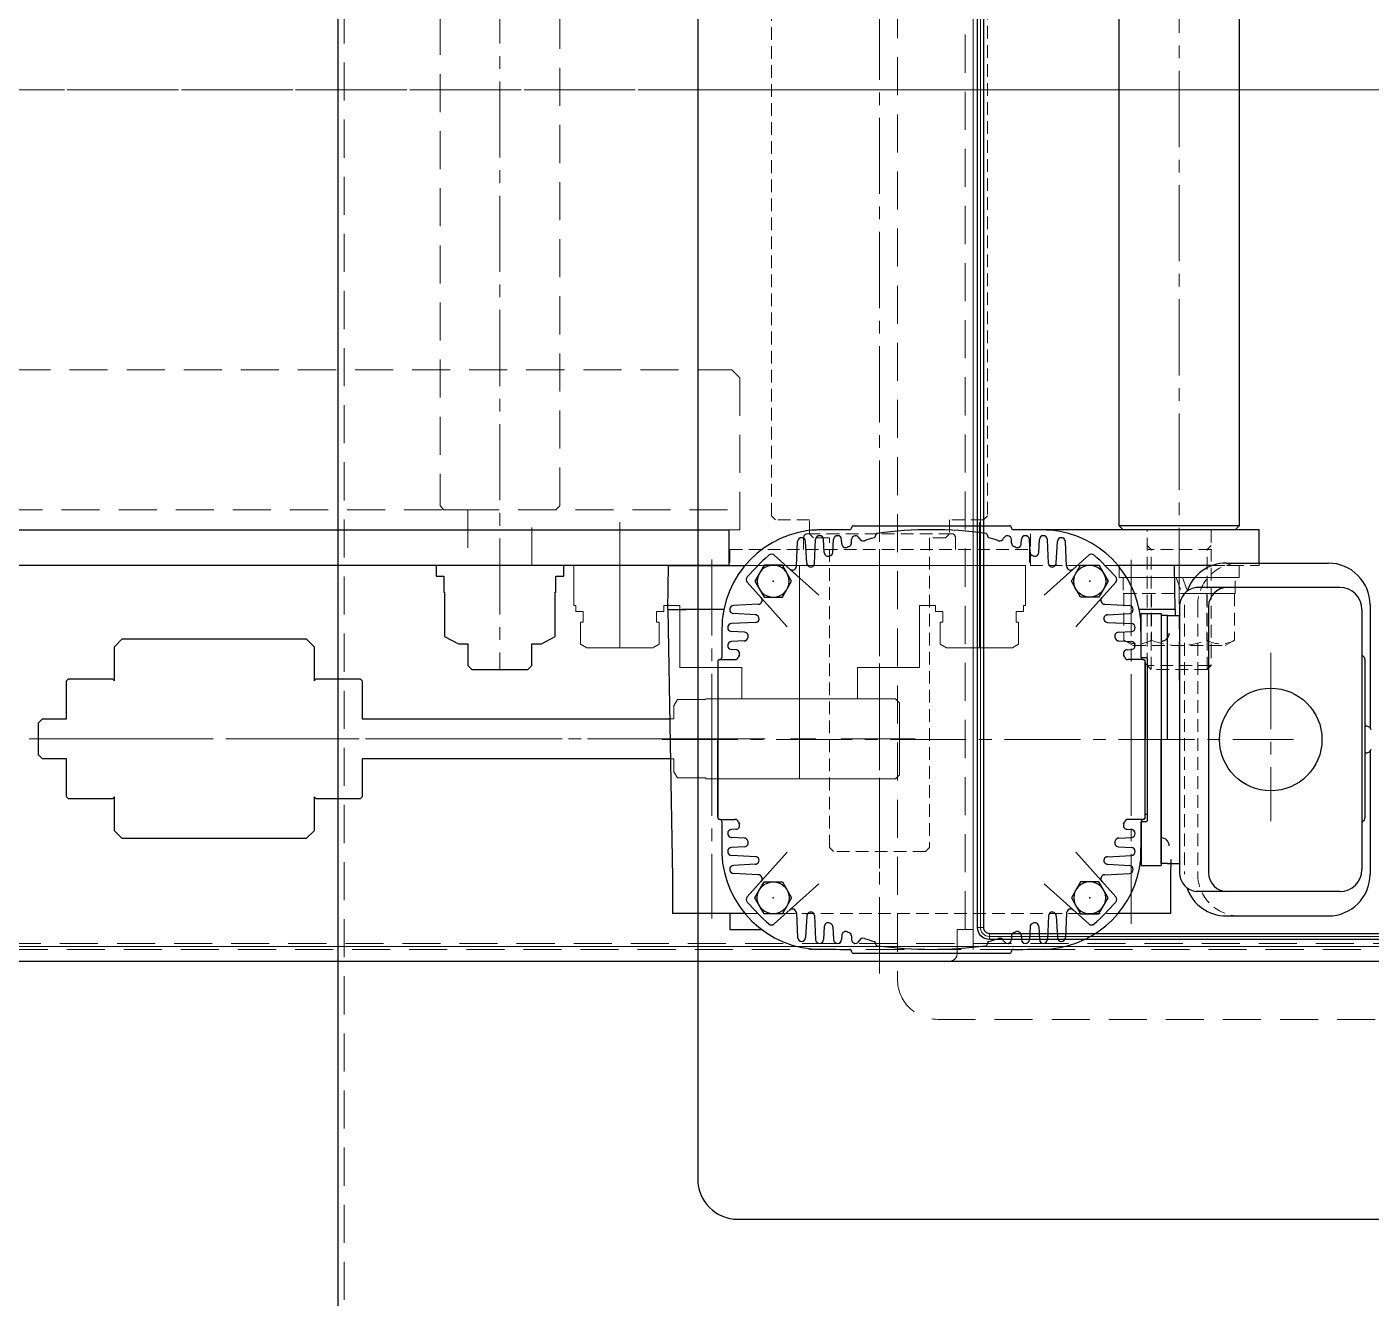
# Model space of a CAD drawing. Header units: millimetres. Extents: x 0 to 51411, y 0 to 16902.
# Drawn here: x 5601.1 to 5937.5, y 14788.7 to 15106.7 of the extents above; entities that cross this region are included whole.
import ezdxf

# ---------------------------------------------------------------- set-up
doc = ezdxf.new("R2010")
doc.units = ezdxf.units.MM
for name, pattern in [('CENTER', [50.8, 31.75, -6.35, 6.35, -6.35]), ('CENTER2', [28.575, 19.05, -3.175, 3.175, -3.175]), ('HIDDEN2', [4.7625, 3.175, -1.5875])]:
    doc.linetypes.add(name, pattern=pattern)
for name, color, linetype, lineweight in [('01_外形線', 7, 'Continuous', 25), ('02_細線', 5, 'Continuous', 13), ('03_かくれ線', 6, 'HIDDEN2', 13), ('04_中心線', 1, 'CENTER2', 9)]:
    doc.layers.add(name, color=color, linetype=linetype, lineweight=lineweight)
doc.layers.add('10_補助線', color=8, linetype='Continuous', lineweight=13, plot=False)

# ---------------------------------------------------------------- blocks, each defined once
blk = doc.blocks.new('ZU_SYM_7')
at = {"linetype": 'Continuous'}
for p, q in [((-4.6, 0.000001), (-2.300001, 4)), ((-2.299999, 4), (2.299999, 4)), ((2.300001, 4), (4.6, 0.000001)), ((-2.300001, -4), (-4.6, -0.000001)), ((4.6, -0.000001), (2.300001, -4)), ((2.299999, -4), (-2.299999, -4))]:
    blk.add_line(p, q, dxfattribs=at)
blk.add_circle((0, 0), 4, dxfattribs=at)
blk.add_point((0, 0), dxfattribs=at)
blk = doc.blocks.new('ZU_SYM_8')
at = {"linetype": 'Continuous'}
for p, q in [((-4.6, 0.000001), (-2.300001, 4)), ((-2.299999, 4), (2.299999, 4)), ((2.300001, 4), (4.6, 0.000001)), ((-2.300001, -4), (-4.6, -0.000001)), ((4.6, -0.000001), (2.300001, -4)), ((2.299999, -4), (-2.299999, -4))]:
    blk.add_line(p, q, dxfattribs=at)
blk.add_circle((0, 0), 4, dxfattribs=at)
blk.add_point((0, 0), dxfattribs=at)
blk = doc.blocks.new('ZU_SYM_9')
at = {"linetype": 'Continuous'}
for p, q in [((-4.6, 0.000001), (-2.300001, 4)), ((-2.299999, 4), (2.299999, 4)), ((2.300001, 4), (4.6, 0.000001)), ((-2.300001, -4), (-4.6, -0.000001)), ((4.6, -0.000001), (2.300001, -4)), ((2.299999, -4), (-2.299999, -4))]:
    blk.add_line(p, q, dxfattribs=at)
blk.add_circle((0, 0), 4, dxfattribs=at)
blk.add_point((0, 0), dxfattribs=at)
blk = doc.blocks.new('ZU_SYM_10')
at = {"linetype": 'Continuous'}
for p, q in [((-4.6, 0.000001), (-2.300001, 4)), ((-2.299999, 4), (2.299999, 4)), ((2.300001, 4), (4.6, 0.000001)), ((-2.300001, -4), (-4.6, -0.000001)), ((4.6, -0.000001), (2.300001, -4)), ((2.299999, -4), (-2.299999, -4))]:
    blk.add_line(p, q, dxfattribs=at)
blk.add_circle((0, 0), 4, dxfattribs=at)
blk.add_point((0, 0), dxfattribs=at)

msp = doc.modelspace()

# ---------------------------------------------------------------- linework, layer by layer
at = {"layer": '01_外形線'}
for p, q in [((5678.967, 14573.91), (5678.967, 15607.91)), ((5807.967, 14981.91), (5846.967, 14981.91)), ((5904.467, 14981.91), (5874.467, 14981.91)), ((5793.643, 14971.759), (5793.968, 14977.962)), ((5796.251, 14972.507), (5795.966, 14977.962)), ((5798.153, 14972.442), (5798.468, 14978.462)), ((5800.636, 14975.208), (5800.466, 14978.462)), ((5802.803, 14975.301), (5802.968, 14978.462)), ((5805.023, 14977.371), (5804.966, 14978.462)), ((5807.42, 14977.545), (5807.468, 14978.462)), ((5813.467, 14979.49), (5813.467, 14979.388)), ((5841.467, 14979.49), (5841.467, 14979.388)), ((5847.514, 14977.545), (5847.466, 14978.462)), ((5849.911, 14977.371), (5849.968, 14978.462)), ((5852.131, 14975.301), (5851.966, 14978.462)), ((5854.298, 14975.208), (5854.468, 14978.462)), ((5856.781, 14972.442), (5856.466, 14978.462)), ((5858.682, 14972.507), (5858.968, 14977.962)), ((5861.291, 14971.759), (5860.966, 14977.962)), ((5799.268, 14964.501), (5788.126, 14974.534)), ((5855.666, 14964.501), (5866.808, 14974.534)), ((5761.467, 14960.91), (5761.659, 14971.91)), ((5761.659, 14971.91), (5780.758, 14971.91)), ((5888.275, 14971.91), (5874.176, 14971.91)), ((5897.69, 14971.91), (5874.176, 14971.91)), ((5888.467, 14960.91), (5888.275, 14971.91)), ((5901.257, 14972.538), (5926.782, 14972.538)), ((5791.376, 14956.609), (5781.343, 14967.751)), ((5863.558, 14956.609), (5873.591, 14967.751)), ((5929.657, 14966.458), (5893.669, 14966.458)), ((5761.458, 14960.91), (5762.628, 14893.91)), ((5761.458, 14960.91), (5765.967, 14960.91)), ((5775.472, 14960.91), (5764.958, 14960.91)), ((5784.118, 14962.234), (5777.915, 14961.909)), ((5870.816, 14962.234), (5877.019, 14961.909)), ((5888.484, 14960.91), (5879.462, 14960.91)), ((5888.476, 14960.91), (5883.976, 14960.91)), ((5888.476, 14960.91), (5888.476, 14959.41)), ((5889.567, 14961.736), (5889.567, 14895.084)), ((5896.81, 14961.708), (5896.81, 14895.113)), ((5935.167, 14960.948), (5935.167, 14895.873)), ((5937.232, 14962.088), (5937.232, 14931.314)), ((5783.435, 14957.724), (5777.415, 14957.409)), ((5783.37, 14959.626), (5777.915, 14959.911)), ((5871.498, 14957.724), (5877.519, 14957.409)), ((5871.564, 14959.626), (5877.019, 14959.911)), ((5879.967, 14948.91), (5879.967, 14959.91)), ((5879.967, 14959.91), (5884.967, 14959.91)), ((5884.967, 14959.91), (5884.967, 14896.91)), ((5884.967, 14959.41), (5884.967, 14928.41)), ((5886.567, 14959.41), (5884.967, 14959.41)), ((5886.567, 14959.41), (5889.567, 14959.41)), ((5886.567, 14928.41), (5886.567, 14959.41)), ((5780.669, 14955.241), (5777.415, 14955.411)), ((5874.265, 14955.241), (5877.519, 14955.411)), ((5780.576, 14953.074), (5777.415, 14952.909)), ((5778.506, 14950.854), (5777.415, 14950.911)), ((5874.358, 14953.074), (5877.519, 14952.909)), ((5876.428, 14950.854), (5877.519, 14950.911)), ((5773.967, 14947.91), (5773.967, 14908.91)), ((5773.967, 14947.71), (5773.967, 14928.41)), ((5774.667, 14948.41), (5778.261, 14948.41)), ((5880.267, 14948.41), (5876.673, 14948.41)), ((5879.967, 14948.91), (5881.267, 14948.91)), ((5880.967, 14908.91), (5880.967, 14947.91)), ((5880.967, 14947.71), (5880.967, 14928.41)), ((5881.467, 14947.16), (5880.967, 14947.16)), ((5881.467, 14948.71), (5881.467, 14908.11)), ((5935.927, 14948.408), (5935.927, 14908.792)), ((5773.967, 14909.11), (5773.967, 14928.41)), ((5880.967, 14909.11), (5880.967, 14928.41)), ((5884.967, 14897.41), (5884.967, 14928.41)), ((5937.232, 14925.506), (5937.232, 14894.733)), ((5881.467, 14909.66), (5880.967, 14909.66)), ((5774.667, 14908.41), (5778.261, 14908.41)), ((5880.267, 14908.41), (5876.673, 14908.41)), ((5879.967, 14907.91), (5879.967, 14896.91)), ((5879.967, 14907.91), (5881.267, 14907.91)), ((5778.506, 14905.966), (5777.415, 14905.909)), ((5780.576, 14903.746), (5777.415, 14903.911)), ((5874.358, 14903.746), (5877.519, 14903.911)), ((5876.428, 14905.966), (5877.519, 14905.909)), ((5780.669, 14901.579), (5777.415, 14901.409)), ((5791.376, 14900.211), (5781.343, 14889.069)), ((5863.558, 14900.211), (5873.591, 14889.069)), ((5874.265, 14901.579), (5877.519, 14901.409)), ((5783.435, 14899.096), (5777.415, 14899.411)), ((5783.37, 14897.195), (5777.915, 14896.909)), ((5871.498, 14899.096), (5877.519, 14899.411)), ((5871.564, 14897.195), (5877.019, 14896.909)), ((5879.967, 14896.91), (5884.967, 14896.91)), ((5886.567, 14897.41), (5884.967, 14897.41)), ((5886.567, 14897.41), (5889.567, 14897.41)), ((5887.385, 14898.41), (5887.315, 14894.41)), ((5762.628, 14893.91), (5762.628, 14884.91)), ((5784.118, 14894.586), (5777.915, 14894.911)), ((5870.816, 14894.586), (5877.019, 14894.911)), ((5887.315, 14894.41), (5887.315, 14884.91)), ((5799.268, 14892.319), (5788.126, 14882.286)), ((5855.666, 14892.319), (5866.808, 14882.286)), ((5929.657, 14890.363), (5893.669, 14890.363)), ((5780.758, 14884.91), (5762.636, 14884.91)), ((5776.976, 14884.91), (5776.976, 14880.91)), ((5793.643, 14885.061), (5793.968, 14878.858)), ((5796.251, 14884.313), (5795.966, 14878.858)), ((5798.153, 14884.379), (5798.468, 14878.358)), ((5856.781, 14884.379), (5856.466, 14878.358)), ((5858.682, 14884.313), (5858.968, 14878.858)), ((5861.291, 14885.061), (5860.966, 14878.858)), ((5887.315, 14884.91), (5874.176, 14884.91)), ((5901.257, 14884.283), (5926.782, 14884.283)), ((5776.976, 14880.91), (5784.967, 14880.91)), ((5800.636, 14881.612), (5800.466, 14878.358)), ((5802.803, 14881.519), (5802.968, 14878.358)), ((5805.023, 14879.449), (5804.966, 14878.358)), ((5849.911, 14879.449), (5849.968, 14878.358)), ((5852.131, 14881.519), (5851.966, 14878.358)), ((5854.298, 14881.612), (5854.468, 14878.358)), ((5807.42, 14879.276), (5807.468, 14878.358)), ((5813.467, 14877.33), (5813.467, 14877.432)), ((5841.467, 14877.33), (5841.467, 14877.432)), ((5847.514, 14879.276), (5847.466, 14878.358)), ((5846.967, 14874.91), (5807.967, 14874.91))]:
    msp.add_line(p, q, dxfattribs=at)
for points in [[(6108.967, 14818.41), (6108.967, 15363.41, 0.4142136), (6098.967, 15373.41), (5778.967, 15373.41, 0.4142136), (5768.967, 15363.41), (5768.967, 14818.41, 0.4142136), (5778.967, 14808.41), (6098.967, 14808.41, 0.4142136)], [(6037.467, 14881.41), (6037.467, 15300.41, 0.4142136), (6035.967, 15301.91), (5841.967, 15301.91, 0.4142136), (5840.467, 15300.41), (5840.467, 14881.41, 0.4142136), (5841.967, 14879.91), (6035.967, 14879.91, 0.4142136)]]:
    msp.add_lwpolyline(points, format="xyb", close=True, dxfattribs=at)
at = {"layer": '01_外形線', "color": 2}
msp.add_lwpolyline([(6040.849, 14872.91), (5540.909, 14872.91, -0.4142136), (5537.909, 14875.91), (5537.909, 14937.91, 0.4142136), (5534.909, 14940.91), (5467.909, 14940.91, -0.4142136), (5457.909, 14950.91), (5457.909, 15230.91, -0.4142136), (5467.909, 15240.91), (5534.909, 15240.91, 0.4142136), (5537.909, 15243.91), (5537.909, 15305.91, -0.4142136), (5540.909, 15308.91), (6040.849, 15308.91)], format="xyb", dxfattribs=at)
at = {"layer": '01_外形線'}
for points in [[(6037.467, 14879.91), (6037.467, 14878.41), (5841.967, 14878.41, -0.4142136), (5838.967, 14881.41), (5838.967, 15300.41, -0.4142136), (5841.967, 15303.41), (6037.467, 15303.41), (6037.467, 15301.91), (5841.967, 15301.91, 0.4142136), (5840.467, 15300.41), (5840.467, 14881.41, 0.4142136), (5841.967, 14879.91), (6037.467, 14879.91)], [(5884.967, 14953.01, 0.4142136), (5886.967, 14955.01)], [(5886.967, 14901.81, 0.4142136), (5884.967, 14903.81)]]:
    msp.add_lwpolyline(points, format="xyb", dxfattribs=at)
for points in [[(5875.467, 15200.91), (5903.467, 15200.91), (5904.467, 15199.91), (5904.467, 14981.91), (5903.467, 14980.91), (5875.467, 14980.91), (5874.467, 14981.91), (5874.467, 15199.91), (5875.467, 15200.91)], [(5909.467, 14972.538), (5909.467, 14980.91), (5852.217, 14980.91)], [(5711.467, 14971.91), (5703.467, 14971.91), (5703.467, 14969.31), (5705.467, 14969.31), (5705.467, 14965.31), (5705.617, 14965.31), (5705.618, 14954.165), (5709.08, 14952.31), (5711.467, 14952.31), (5711.467, 14946.91), (5712.467, 14945.91), (5726.467, 14945.91), (5727.467, 14946.91), (5727.467, 14952.31), (5729.854, 14952.31), (5733.316, 14954.165), (5733.316, 14965.31), (5733.467, 14965.31), (5733.467, 14969.31), (5735.467, 14969.31), (5735.467, 14971.91), (5727.465, 14971.91)], [(5884.967, 14959.41), (5884.967, 14928.41)], [(5886.567, 14959.41), (5884.967, 14959.41)], [(5886.567, 14959.41), (5887.567, 14959.41)], [(5762.109, 14923.61), (5684.967, 14923.61), (5684.967, 14914.11), (5684.467, 14913.61), (5673.467, 14913.61), (5672.967, 14914.11), (5672.967, 14905.61), (5670.967, 14903.61), (5624.967, 14903.61), (5622.967, 14905.61), (5622.967, 14913.61), (5622.967, 14914.11), (5622.467, 14913.61), (5611.467, 14913.61), (5610.967, 14914.11), (5610.967, 14923.61), (5604.967, 14923.61), (5603.967, 14924.61), (5603.967, 14932.61), (5604.967, 14933.61), (5610.967, 14933.61), (5610.967, 14943.11), (5611.467, 14943.61), (5622.467, 14943.61), (5622.967, 14943.11), (5622.967, 14951.61), (5624.967, 14953.61), (5670.967, 14953.61), (5672.967, 14951.61), (5672.967, 14943.11), (5673.467, 14943.61), (5684.467, 14943.61), (5684.967, 14943.11), (5684.967, 14933.61), (5761.935, 14933.61)], [(5884.967, 14897.41), (5884.967, 14928.41)], [(5886.567, 14897.41), (5884.967, 14897.41)], [(5886.567, 14897.41), (5887.567, 14897.41)]]:
    msp.add_lwpolyline(points, dxfattribs=at)
msp.add_lwpolyline([(5776.717, 14980.91), (5776.717, 14971.91), (5564.467, 14971.91), (5564.467, 14980.91)], close=True, dxfattribs=at)
msp.add_circle((5912.367, 14928.41), 12.825, dxfattribs=at)
for centre, radius, start, end in [((5799.967, 14955.91), 25, 86.56135, 174.26982), ((5807.467, 14580.91), 400, 90.07153, 91.43198), ((5806.967, 14981.41), 0.5, 270, 0), ((5807.967, 14981.41), 0.5, 90, 180), ((5827.467, 14880.91), 100, 90, 97.79785), ((5827.467, 14880.91), 100, 82.20215, 90), ((5846.967, 14981.41), 0.5, 0, 90), ((5847.967, 14981.41), 0.5, 180, 270), ((5847.467, 14580.91), 400, 88.56802, 89.92847), ((5854.967, 14955.91), 25, 5.73018, 84.26983), ((5794.967, 14977.91), 1, 3, 177), ((5799.467, 14978.41), 1, 3, 177), ((5803.967, 14978.41), 1, 3, 177), ((5806.021, 14977.424), 1, 183, 293.63143), ((5806.422, 14977.597), 1, 293.16443, 357), ((5808.467, 14978.41), 1, 20.07033, 177), ((5810.345, 14979.096), 1, 200.07033, 288.66457), ((5827.467, 14928.41), 52.5, 105.8777, 108.66457), ((5812.967, 14979.388), 0.5, 285.8777, 0), ((5813.967, 14979.49), 0.5, 97.79785, 180), ((5840.967, 14979.49), 0.5, 0, 82.20215), ((5841.967, 14979.388), 0.5, 180, 254.1223), ((5827.467, 14928.41), 52.5, 71.33543, 74.1223), ((5844.588, 14979.096), 1, 251.33543, 339.92967), ((5846.467, 14978.41), 1, 3, 159.92967), ((5848.512, 14977.597), 1, 183, 246.83557), ((5848.913, 14977.424), 1, 246.36857, 357), ((5850.967, 14978.41), 1, 3, 177), ((5855.467, 14978.41), 1, 3, 177), ((5859.967, 14977.91), 1, 3, 177), ((5827.467, 14928.41), 61.5, 131.40111, 138.59889), ((5787.457, 14973.791), 1, 48, 131.40111), ((5801.635, 14975.26), 1, 183, 298.87135), ((5827.467, 14928.41), 52.5, 118.56283, 118.97345), ((5801.804, 14975.353), 1, 298.66458, 357), ((5827.467, 14928.41), 52.5, 113.13689, 113.6637), ((5827.467, 14928.41), 52.5, 66.3363, 66.86311), ((5853.13, 14975.353), 1, 183, 241.33542), ((5827.467, 14928.41), 52.5, 61.02655, 61.43717), ((5853.299, 14975.26), 1, 241.12865, 357), ((5867.477, 14973.791), 1, 48.59889, 132), ((5827.467, 14928.41), 61.5, 41.40111, 48.59889), ((5792.645, 14971.811), 1, 228, 357), ((5797.25, 14972.56), 1, 183, 301.11575), ((5797.154, 14972.494), 1, 307.7858, 357), ((5857.78, 14972.494), 1, 183, 232.2142), ((5857.684, 14972.56), 1, 238.88425, 357), ((5862.289, 14971.811), 1, 183, 312), ((5901.257, 14962.088), 10.45, 90, 161.18842), ((5926.782, 14962.088), 10.45, 0, 90), ((5782.086, 14968.42), 1, 138.59889, 222), ((5872.848, 14968.42), 1, 318, 41.40111), ((5784.066, 14963.232), 1, 273, 42), ((5870.868, 14963.232), 1, 138, 267), ((5894.317, 14961.736), 4.75, 96.23235, 180), ((5901.56, 14961.708), 4.75, 90, 180), ((5929.657, 14960.948), 5.51, 0, 90), ((5777.967, 14960.91), 1, 93, 267), ((5876.967, 14960.91), 1, 273, 87), ((6174.967, 14948.41), 400, 178.56802, 179.92847), ((5777.467, 14956.41), 1, 93, 267), ((5783.317, 14958.627), 1, 325.61152, 87), ((5783.383, 14958.723), 1, 273, 325.48692), ((5871.617, 14958.627), 1, 93, 214.38848), ((5871.551, 14958.723), 1, 214.51308, 267), ((5877.467, 14956.41), 1, 273, 87), ((5479.967, 14948.41), 400, 0.07153, 1.43198), ((5780.524, 14954.073), 1, 273, 331.33542), ((5780.617, 14954.242), 1, 331.12865, 87), ((5827.467, 14928.41), 52.5, 151.02655, 151.43717), ((5827.467, 14928.41), 52.5, 151.02655, 151.43717), ((5874.317, 14954.242), 1, 93, 208.87135), ((5827.467, 14928.41), 52.5, 28.56283, 28.97345), ((5827.467, 14928.41), 52.5, 28.56283, 28.97345), ((5874.41, 14954.073), 1, 208.66458, 267), ((5777.467, 14951.91), 1, 93, 267), ((5778.453, 14949.856), 1, 336.36857, 87), ((5876.481, 14949.856), 1, 93, 203.63143), ((5877.467, 14951.91), 1, 273, 87), ((5936.117, 14949.928), 0.95, 180, 233.1301), ((5774.667, 14947.71), 0.7, 90, 180), ((5774.467, 14947.91), 0.5, 90, 180), ((5774.467, 14948.91), 0.5, 270, 0), ((5778.261, 14949.41), 1, 270, 336.8884), ((5827.467, 14928.41), 52.5, 156.30492, 156.8884), ((5827.467, 14928.41), 52.5, 156.33629, 156.8884), ((5827.467, 14928.41), 52.5, 23.1116, 23.69508), ((5827.467, 14928.41), 52.5, 23.1116, 23.66371), ((5876.673, 14949.41), 1, 203.1116, 270), ((5880.467, 14948.91), 0.5, 180, 270), ((5880.267, 14947.71), 0.7, 0, 90), ((5880.467, 14947.91), 0.5, 0, 90), ((5881.267, 14948.71), 0.2, 0, 90), ((5934.977, 14948.408), 0.95, 0, 53.1301), ((5936.304, 14930.5), 1.235, 16.60153, 107.75945), ((5936.304, 14926.32), 1.235, 252.24055, 343.39845), ((5774.667, 14909.11), 0.7, 180, 270), ((5774.467, 14908.91), 0.5, 180, 270), ((5774.467, 14907.91), 0.5, 0, 90), ((6174.967, 14908.41), 400, 180.07153, 180.85954), ((5778.261, 14907.41), 1, 23.1116, 90), ((5778.453, 14906.964), 1, 273, 23.63143), ((5827.467, 14928.41), 52.5, 203.1116, 203.69508), ((5827.467, 14928.41), 52.5, 203.1116, 203.66371), ((5876.481, 14906.964), 1, 156.36857, 267), ((5827.467, 14928.41), 52.5, 336.30492, 336.8884), ((5827.467, 14928.41), 52.5, 336.33629, 336.8884), ((5876.673, 14907.41), 1, 90, 156.8884), ((5479.967, 14908.41), 400, 358.56802, 359.92847), ((5880.467, 14907.91), 0.5, 90, 180), ((5880.267, 14909.11), 0.7, 270, 0), ((5880.467, 14908.91), 0.5, 270, 0), ((5881.267, 14908.11), 0.2, 270, 0), ((5936.117, 14907.272), 0.95, 126.8699, 180), ((5934.977, 14908.792), 0.95, 306.8699, 0), ((5777.467, 14904.91), 1, 93, 267), ((5780.524, 14902.747), 1, 28.66458, 87), ((5780.617, 14902.578), 1, 273, 28.87135), ((5827.467, 14928.41), 52.5, 208.56283, 208.97345), ((5827.467, 14928.41), 52.5, 208.56283, 208.97345), ((5874.317, 14902.578), 1, 151.12865, 267), ((5827.467, 14928.41), 52.5, 331.02655, 331.43717), ((5827.467, 14928.41), 52.5, 331.02655, 331.43717), ((5874.41, 14902.747), 1, 93, 151.33542), ((5877.467, 14904.91), 1, 273, 87), ((5799.967, 14900.91), 25, 176.56135, 264.26983), ((5777.467, 14900.41), 1, 93, 267), ((5877.467, 14900.41), 1, 273, 87), ((5777.967, 14895.91), 1, 93, 267), ((5783.317, 14898.193), 1, 273, 34.38848), ((5783.383, 14898.097), 1, 34.51308, 87), ((5854.967, 14900.91), 25, 275.73017, 354.26982), ((5871.617, 14898.193), 1, 145.61152, 267), ((5871.551, 14898.097), 1, 93, 145.48692), ((5876.967, 14895.91), 1, 273, 87), ((5784.066, 14893.588), 1, 318, 87), ((5870.868, 14893.588), 1, 93, 222), ((5894.317, 14895.084), 4.75, 180, 263.76765), ((5901.56, 14895.113), 4.75, 180, 270), ((5926.782, 14894.733), 10.45, 270, 0), ((5929.657, 14895.873), 5.51, 270, 0), ((5901.257, 14894.733), 10.45, 198.81158, 270), ((5782.086, 14888.4), 1, 138, 221.40111), ((5827.467, 14928.41), 61.5, 221.40111, 228.59889), ((5792.645, 14885.009), 1, 3, 132), ((5862.289, 14885.009), 1, 48, 177), ((5827.467, 14928.41), 61.5, 311.40111, 318.59889), ((5872.848, 14888.4), 1, 318.59889, 42), ((5797.25, 14884.26), 1, 58.88425, 177), ((5797.154, 14884.326), 1, 3, 52.2142), ((5857.78, 14884.326), 1, 127.7858, 177), ((5857.684, 14884.26), 1, 3, 121.11575), ((5787.457, 14883.029), 1, 228.59889, 312), ((5801.635, 14881.56), 1, 61.12865, 177), ((5827.467, 14928.41), 52.5, 241.02655, 241.43717), ((5801.804, 14881.467), 1, 3, 61.33542), ((5806.021, 14879.396), 1, 66.36857, 177), ((5827.467, 14928.41), 52.5, 246.3363, 246.86311), ((5806.422, 14879.223), 1, 3, 66.83557), ((5848.512, 14879.223), 1, 113.16443, 177), ((5827.467, 14928.41), 52.5, 293.13689, 293.6637), ((5848.913, 14879.396), 1, 3, 113.63143), ((5853.13, 14881.467), 1, 118.66458, 177), ((5827.467, 14928.41), 52.5, 298.56283, 298.97345), ((5853.299, 14881.56), 1, 3, 118.87135), ((5867.477, 14883.029), 1, 228, 311.40111), ((5794.967, 14878.91), 1, 183, 357), ((5807.467, 15275.91), 400, 268.56802, 269.947), ((5799.467, 14878.41), 1, 183, 357), ((5803.967, 14878.41), 1, 183, 357), ((5808.467, 14878.41), 1, 183, 339.92967), ((5810.345, 14877.724), 1, 71.33543, 159.92967), ((5827.467, 14928.41), 52.5, 251.33543, 254.1223), ((5812.967, 14877.432), 0.5, 0, 74.1223), ((5813.967, 14877.33), 0.5, 180, 262.20215), ((5827.467, 14975.91), 100, 262.20215, 270), ((5827.467, 14975.91), 100, 270, 277.79785), ((5840.967, 14877.33), 0.5, 277.79785, 0), ((5841.967, 14877.432), 0.5, 105.8777, 180), ((5827.467, 14928.41), 52.5, 285.8777, 288.66457), ((5844.588, 14877.724), 1, 20.07033, 108.66457), ((5846.467, 14878.41), 1, 200.07033, 357), ((5847.467, 15275.91), 400, 270.07153, 271.43198), ((5850.967, 14878.41), 1, 183, 357), ((5855.467, 14878.41), 1, 183, 357), ((5859.967, 14878.91), 1, 183, 357), ((5806.967, 14875.41), 0.5, 0, 90), ((5807.967, 14875.41), 0.5, 180, 270), ((5846.967, 14875.41), 0.5, 270, 0), ((5847.967, 14875.41), 0.5, 90, 180)]:
    msp.add_arc(centre, radius, start, end, dxfattribs=at)
at = {"layer": '02_細線', "color": 2}
msp.add_line((5837.909, 15305.91), (5837.909, 14875.91), dxfattribs=at)
at = {"layer": '03_かくれ線', "ltscale": 3}
msp.add_line((5680.467, 14573.91), (5680.467, 15607.91), dxfattribs=at)
at = {"layer": '03_かくれ線', "color": 2, "ltscale": 3}
msp.add_line((5835.909, 14880.91), (5835.909, 15300.91), dxfattribs=at)
at = {"layer": '03_かくれ線', "ltscale": 3, "transparency": 33554559}
msp.add_line((3209.467, 14985.91), (5779.467, 14985.91), dxfattribs=at)
at = {"layer": '03_かくれ線', "transparency": 33554559}
for p, q in [((5881.467, 14951.91), (5881.467, 14980.91)), ((5897.467, 14980.91), (5897.467, 14951.91)), ((5881.467, 14976.91), (5882.467, 14975.91)), ((5897.467, 14976.91), (5896.467, 14975.91)), ((5897.467, 14975.91), (5881.467, 14975.91)), ((5882.467, 14951.91), (5882.467, 14975.91)), ((5896.467, 14951.91), (5896.467, 14975.91)), ((5881.467, 14946.91), (5881.467, 14951.91)), ((5882.467, 14945.91), (5882.467, 14951.91)), ((5896.467, 14945.91), (5896.467, 14951.91)), ((5897.467, 14951.91), (5897.467, 14946.91)), ((5882.467, 14945.91), (5881.467, 14946.91)), ((5897.467, 14946.91), (5881.467, 14946.91)), ((5897.467, 14946.91), (5896.467, 14945.91)), ((5896.467, 14945.91), (5882.467, 14945.91))]:
    msp.add_line(p, q, dxfattribs=at)
at = {"layer": '03_かくれ線'}
for p, q in [((5795.467, 14978.91), (5795.467, 14975.91)), ((5796.467, 14979.91), (5814.467, 14979.91)), ((5832.467, 14979.91), (5814.467, 14979.91)), ((5833.467, 14978.91), (5833.467, 14975.91)), ((5776.967, 14975.91), (5776.967, 14971.91)), ((5776.967, 14975.91), (5851.967, 14975.91)), ((5851.967, 14975.91), (5851.967, 14971.91)), ((5780.758, 14971.91), (5874.176, 14971.91)), ((5890.807, 14962.088), (5890.807, 14894.733)), ((5894.105, 14962.088), (5894.105, 14894.733)), ((5780.758, 14884.91), (5874.176, 14884.91))]:
    msp.add_line(p, q, dxfattribs=at)
at = {"layer": '03_かくれ線', "ltscale": 3}
msp.add_lwpolyline([(6048.967, 15323.41), (5828.967, 15323.41, 0.4142136), (5818.967, 15313.41), (5818.967, 14868.41, 0.4142136), (5828.967, 14858.41), (6048.967, 14858.41, 0.4142136), (6058.967, 14868.41), (6058.967, 15313.41, 0.4142136)], format="xyb", close=True, dxfattribs=at)
at = {"layer": '03_かくれ線', "color": 2, "ltscale": 3}
for points in [[(5540.909, 15308.91), (5831.909, 15308.91, -0.4142136), (5833.909, 15306.91), (5833.909, 15300.91), (5837.909, 15300.91), (5837.909, 14880.91), (5833.909, 14880.91), (5833.909, 14874.91, -0.4142136), (5831.909, 14872.91), (5540.909, 14872.91, -0.4142136), (5537.909, 14875.91), (5537.909, 15305.91, -0.4142136)], [(5537.909, 14877.41), (6034.909, 14877.41, 0.4142136), (6036.409, 14878.91), (6036.409, 15302.91, 0.4142136), (6034.909, 15304.41), (5537.909, 15304.41), (5537.909, 15305.91), (6034.909, 15305.91, -0.4142136), (6037.909, 15302.91), (6037.909, 14878.91, -0.4142136), (6034.909, 14875.91), (5537.909, 14875.91)]]:
    msp.add_lwpolyline(points, format="xyb", close=True, dxfattribs=at)
at = {"layer": '03_かくれ線', "ltscale": 3, "transparency": 33554559}
for points in [[(5711.467, 15209.91), (5711.467, 15195.91), (5705.467, 15195.91), (5704.467, 15194.91), (5704.467, 14986.91), (5705.467, 14985.91), (5711.467, 14985.91), (5711.467, 14971.91)], [(5727.465, 14971.91), (5727.467, 14985.91), (5733.467, 14985.91), (5734.467, 14986.91), (5734.467, 15194.91), (5733.467, 15195.91), (5727.467, 15195.91), (5727.467, 15209.91)], [(3209.467, 15018.91), (3211.467, 15020.91), (5777.467, 15020.91), (5779.467, 15018.91), (5779.467, 14980.91), (3209.467, 14980.91), (3209.467, 15018.91)]]:
    msp.add_lwpolyline(points, dxfattribs=at)
at = {"layer": '03_かくれ線'}
for points in [[(5841.467, 15197.41), (5841.467, 14984.41), (5840.467, 14983.41), (5831.967, 14983.41), (5831.967, 14979.91), (5830.967, 14978.91), (5826.967, 14978.91), (5826.967, 14901.41), (5825.967, 14900.41), (5802.967, 14900.41), (5801.967, 14901.41), (5801.967, 14978.91), (5797.967, 14978.91), (5796.967, 14979.91), (5796.967, 14983.41), (5788.467, 14983.41), (5787.467, 14984.41), (5787.467, 15197.41)], [(5874.176, 14971.91), (5852.217, 14971.91), (5852.217, 14980.91)], [(5897.69, 14971.91), (5909.467, 14971.91), (5909.467, 14972.538)]]:
    msp.add_lwpolyline(points, dxfattribs=at)
at = {"layer": '03_かくれ線', "transparency": 33554559}
for points in [[(5904.467, 14971.91), (5874.467, 14971.91)], [(5874.467, 14968.91), (5874.467, 14971.91)], [(5904.467, 14968.91), (5904.467, 14971.91)], [(5904.467, 14968.91), (5874.467, 14968.91)], [(5875.467, 14968.91), (5888.667, 14968.91)], [(5875.467, 14968.91), (5875.467, 14964.91)], [(5888.667, 14968.91), (5890.123, 14964.91)], [(5890.267, 14968.91), (5903.467, 14968.91)], [(5890.267, 14968.91), (5891.723, 14964.91)], [(5903.467, 14964.91), (5903.467, 14968.91)], [(5875.467, 14964.91), (5890.123, 14964.91)], [(5875.611, 14964.91), (5903.323, 14964.91)], [(5875.611, 14964.91), (5875.611, 14953.27)], [(5882.539, 14964.91), (5882.539, 14953.27)], [(5891.723, 14964.91), (5903.467, 14964.91)], [(5896.395, 14964.91), (5896.395, 14953.27)], [(5903.323, 14964.91), (5903.323, 14953.27)], [(5875.611, 14953.27), (5877.967, 14951.91)], [(5877.967, 14951.91), (5900.967, 14951.91)], [(5903.323, 14953.27), (5900.967, 14951.91)]]:
    msp.add_lwpolyline(points, dxfattribs=at)
for points in [[(5875.611, 14953.27, 0.2679491), (5882.539, 14953.27)], [(5882.539, 14953.27, 0.1963667), (5896.395, 14953.27)], [(5896.395, 14953.27, 0.2679491), (5903.323, 14953.27)]]:
    msp.add_lwpolyline(points, format="xyb", dxfattribs=at)
at = {"layer": '03_かくれ線'}
for centre, radius, start, end in [((5796.467, 14978.91), 1, 90, 180), ((5832.467, 14978.91), 1, 0, 90), ((5904.555, 14962.088), 10.45, 90, 180), ((5904.555, 14894.733), 10.45, 180, 270)]:
    msp.add_arc(centre, radius, start, end, dxfattribs=at)
at = {"layer": '04_中心線'}
for p, q in [((5814.467, 15255.41), (5814.467, 14896.154)), ((5889.467, 15238.565), (5889.467, 14943.255)), ((6208.967, 15090.91), (5668.967, 15090.91)), ((5758.967, 15090.91), (6118.967, 15090.91)), ((5814.467, 14869.907), (5814.467, 14985.508)), ((5772.467, 14973.448), (5772.467, 14928.41)), ((5877.467, 14973.371), (5877.467, 14928.41)), ((5912.367, 14950.092), (5912.367, 14908.019)), ((5762.022, 14928.61), (5601.693, 14928.61)), ((5759.979, 14928.41), (5918.038, 14928.41)), ((5772.467, 14928.41), (5772.467, 14883.631)), ((5877.467, 14928.41), (5877.467, 14882.287))]:
    msp.add_line(p, q, dxfattribs=at)
at = {"layer": '04_中心線', "transparency": 33554559}
for p, q in [((5719.467, 15235.91), (5719.467, 14945.91)), ((5779.467, 15090.91), (3209.467, 15090.91))]:
    msp.add_line(p, q, dxfattribs=at)
at = {"layer": '04_中心線', "color": 2}
for p, q in [((5447.909, 15090.91), (6052.969, 15090.91)), ((5527.909, 15090.91), (5847.909, 15090.91))]:
    msp.add_line(p, q, dxfattribs=at)
at = {"layer": '10_補助線'}
for p, q in [((5839.717, 15300.41), (5839.717, 14881.41)), ((5749.467, 14951.36), (5749.467, 14982.76)), ((5839.467, 14951.36), (5839.467, 14982.76)), ((5794.467, 14938.61), (5794.467, 14971.91)), ((5840.467, 14881.41), (5838.967, 14881.41)), ((5841.967, 14879.91), (5841.967, 14878.41)), ((6037.467, 14879.16), (5841.967, 14879.16))]:
    msp.add_line(p, q, dxfattribs=at)
at = {"layer": '10_補助線', "linetype": 'CENTER', "transparency": 33554559}
for p, q in [((5794.467, 14918.61), (5794.467, 14938.61)), ((5601.693, 14928.61), (5823.376, 14928.61))]:
    msp.add_line(p, q, dxfattribs=at)
at = {"layer": '10_補助線', "color": 2}
msp.add_line((5537.909, 14876.66), (6034.909, 14876.66), dxfattribs=at)
at = {"layer": '10_補助線'}
msp.add_lwpolyline([(5850.967, 14971.91), (5737.967, 14971.91), (5737.967, 14961.91), (5738.467, 14961.91), (5738.467, 14960.41), (5740.267, 14960.41), (5740.267, 14957.76), (5739.652, 14957.76), (5739.652, 14952.264), (5741.217, 14951.36), (5757.717, 14951.36), (5759.281, 14952.263), (5759.281, 14957.76), (5758.667, 14957.76), (5758.667, 14960.41), (5760.467, 14960.41), (5760.467, 14961.91), (5764.467, 14961.91), (5764.467, 14946.41), (5779.967, 14946.41), (5779.967, 14938.61), (5808.967, 14938.61), (5808.967, 14946.41), (5824.467, 14946.41), (5824.467, 14961.91), (5828.467, 14961.91), (5828.467, 14960.41), (5830.267, 14960.41), (5830.267, 14957.76), (5829.652, 14957.76), (5829.652, 14952.264), (5831.217, 14951.36), (5847.717, 14951.36), (5849.281, 14952.263), (5849.282, 14957.76), (5848.667, 14957.76), (5848.667, 14960.41), (5850.467, 14960.41), (5850.467, 14961.91), (5850.967, 14961.91), (5850.967, 14971.91)], dxfattribs=at)
at = {"layer": '10_補助線', "transparency": 33554559}
msp.add_lwpolyline([(5770.967, 14938.425), (5763.871, 14938.425), (5762.967, 14936.86), (5762.967, 14933.61), (5684.967, 14933.61), (5684.967, 14943.11), (5684.467, 14943.61), (5673.467, 14943.61), (5672.967, 14943.11), (5672.967, 14951.61), (5670.967, 14953.61), (5624.967, 14953.61), (5622.967, 14951.61), (5622.967, 14943.11), (5622.467, 14943.61), (5611.467, 14943.61), (5610.967, 14943.11), (5610.967, 14933.61), (5604.967, 14933.61), (5603.967, 14932.61), (5603.967, 14928.61), (5603.967, 14924.61), (5604.967, 14923.61), (5610.967, 14923.61), (5610.967, 14914.11), (5611.467, 14913.61), (5622.467, 14913.61), (5622.967, 14914.11), (5622.967, 14905.61), (5624.967, 14903.61), (5670.967, 14903.61), (5672.967, 14905.61), (5672.967, 14914.11), (5673.467, 14913.61), (5684.467, 14913.61), (5684.967, 14914.11), (5684.967, 14923.61), (5762.967, 14923.61), (5762.967, 14920.36), (5763.871, 14918.795), (5770.967, 14918.795), (5770.967, 14918.61), (5818.467, 14918.61), (5819.467, 14919.61), (5819.467, 14937.61), (5818.467, 14938.61), (5770.967, 14938.61)], dxfattribs=at)
at = {"layer": '10_補助線'}
msp.add_arc((5841.967, 14881.41), 2.25, 180, 270, dxfattribs=at)

# ---------------------------------------------------------------- block references
at = {"layer": '01_外形線', "xscale": -1}
msp.add_blockref('ZU_SYM_9', (5787.869, 14968.008), dxfattribs=at)
at = {"layer": '01_外形線'}
msp.add_blockref('ZU_SYM_7', (5867.065, 14968.008), dxfattribs=at)
at = {"layer": '01_外形線', "rotation": 180}
msp.add_blockref('ZU_SYM_10', (5787.869, 14888.812), dxfattribs=at)
at = {"layer": '01_外形線', "xscale": -1, "rotation": 180}
msp.add_blockref('ZU_SYM_8', (5867.065, 14888.812), dxfattribs=at)

doc.saveas('drawing.dxf')
